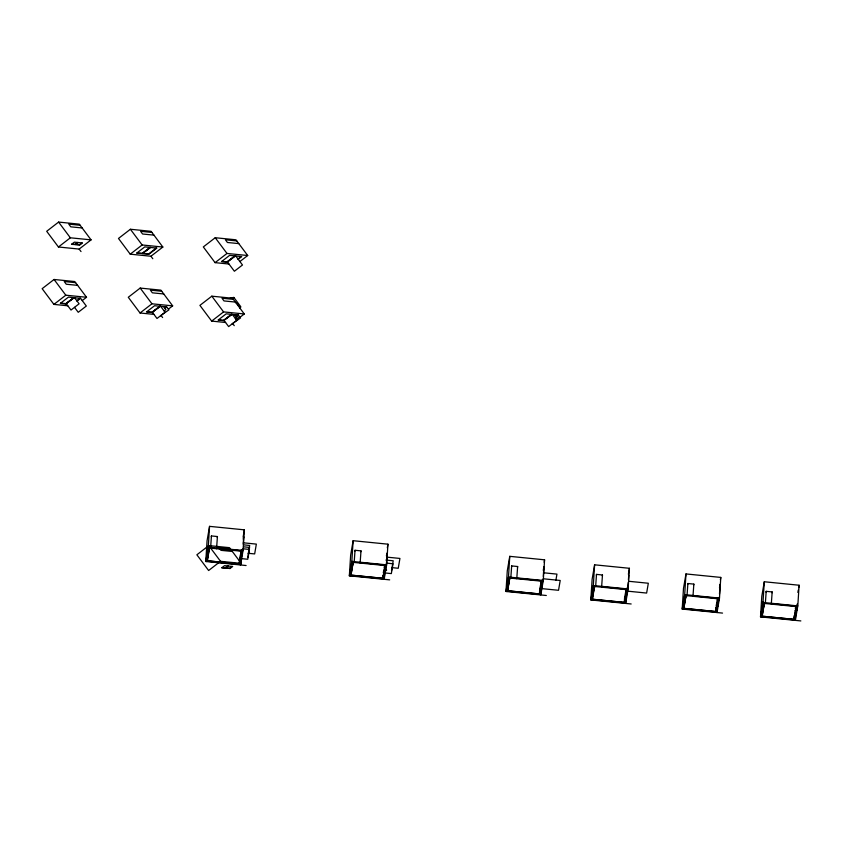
<?xml version="1.0" encoding="UTF-8"?>
<svg xmlns="http://www.w3.org/2000/svg" width="843" height="843" viewBox="0 0 843 843"><rect width="100%" height="100%" fill="white"/><g stroke="black" fill="none" stroke-linecap="round" stroke-linejoin="round"><path stroke-width="1.26" d="M246.103 565.527L205.766 561.491L207.062 540.806L209.549 526.359L244.365 529.836L243.058 550.521L240.582 564.968L241.066 557.212M209.549 526.359L207.41 560.774L239.233 563.956L239.475 560.058M216.556 548.761L217.42 536.538L211.445 535.937L210.581 548.161M241.372 556.285L241.224 558.603L242.921 548.782L249.444 549.425L247.758 559.257L239.739 558.456L240.371 554.768M241.519 553.967L241.688 551.343M243.206 544.146L243.68 536.675L243.258 539.13M389.687 579.858L349.35 575.832L350.646 555.147L353.133 540.7L387.938 544.178L386.642 564.863L384.155 579.31L384.566 572.84M350.34 575.927L353.112 562.355L385.072 565.548L382.817 578.287L350.983 575.116L353.133 540.7M360.13 563.092L360.994 550.869L355.029 550.279L354.165 562.502M382.817 578.287L382.975 575.695M385.114 568.098L384.808 572.945L386.315 564.178M387.137 553.008L386.494 563.113L393.028 563.767L391.342 573.588L383.323 572.797L383.681 570.669M546.317 595.495L505.979 591.47L507.286 570.785L509.762 556.338L544.578 559.815L543.271 580.5L540.795 594.947L541.28 587.192M541.638 581.217L539.446 593.936L507.623 590.753L509.762 556.338M516.77 578.741L517.634 566.517L511.669 565.916L510.805 578.14M539.446 593.936L539.699 590.037M541.659 585.105L541.88 581.628M543.282 576.443L543.893 566.654L543.261 570.342M631.165 603.978L590.827 599.942L592.123 579.257L594.61 564.81L629.415 568.287L628.119 588.972L625.632 603.419L626.201 594.368M594.61 564.81L592.46 599.225L624.294 602.408L624.621 597.213M601.607 587.213L602.471 574.989L596.507 574.389L595.643 586.612M624.8 596.907L626.286 597.055L626.518 593.419M628.277 582.387L626.286 597.055M628.435 579.963L628.741 575.126M722.535 613.093L682.198 609.067L683.494 588.382L685.981 573.935L720.786 577.413L719.49 598.098L717.003 612.545L717.498 604.789M683.188 609.173L685.96 595.601L717.92 598.783L715.665 611.533L683.831 608.351L685.981 573.935M692.978 596.338L693.842 584.115L687.877 583.514L687.013 595.738M715.665 611.533L715.907 607.634M716.708 602.85L716.171 606.033L717.656 606.18L718.099 599.225M719.49 594.041L720.112 584.252L719.479 587.929M800.85 620.922L760.512 616.886L761.809 596.201L764.295 581.754L799.111 585.232L797.805 605.917L795.318 620.364L795.887 611.312M760.512 616.886L762.989 602.439L764.295 581.754M761.503 616.992L764.285 603.419L796.235 606.612L794.032 619.394L762.083 616.201L763.052 601.891M771.303 604.157L772.167 591.934L766.192 591.333L765.328 603.556M764.285 603.419L762.083 616.201L793.98 619.352L794.222 615.453M796.498 605.253L795.771 610.743M795.033 610.669L796.519 610.817L796.74 607.339M796.519 610.817L797.341 603.873M205.766 561.491L208.253 547.044L243.058 550.521M211.298 536.801L211.445 535.937M209.538 548.024L207.336 560.806L239.286 563.999L241.488 551.217L209.538 548.024L206.756 561.596M217.273 537.402L217.42 536.538M243.121 537.065L244.365 529.836M240.582 553.545L241.246 549.689M240.487 558.53L241.962 549.931M248.221 554.051L249.697 545.453L243.616 544.852M247.884 557.244L249.57 547.423L243.49 546.812M349.35 575.832L351.826 561.385L386.642 564.863M354.882 551.143L355.029 550.279M353.112 562.355L350.92 575.147L382.87 578.33L385.072 565.548M350.983 575.116L353.175 562.397M360.846 551.744L360.994 550.869M387.327 547.792L387.938 544.178M384.166 567.876L384.461 566.148M386.421 555.927L386.842 553.472M384.06 572.871L385.546 564.273M391.521 570.595L393.217 560.774L385.915 560.047M505.979 591.47L508.466 577.023L543.271 580.5M511.511 566.781L511.669 565.916M507.623 590.753L509.804 578.045L541.701 581.196L539.509 593.978L507.549 590.785L509.752 578.003L506.98 591.575M517.486 567.381L517.634 566.517M544.167 562.228L544.578 559.815M540.5 585.253L539.952 588.435L558.53 590.29L560.216 580.469L543.134 578.762M540.795 583.525L541.217 581.069M540.7 588.509L542.175 579.91M541.448 588.583L542.955 579.815M555.895 580.258L556.949 574.115L543.84 572.808M590.827 599.942L593.303 585.495L628.119 588.972M596.359 575.253L596.507 574.389M594.589 586.475L592.397 599.257L624.347 602.45L626.549 589.668L594.589 586.475L591.818 600.047M602.323 575.853L602.471 574.989M628.383 574.304L629.415 568.287M625.011 595.674L625.643 591.997M625.854 590.764L626.275 588.309M625.538 596.981L627.023 588.382M682.198 609.067L684.674 594.621L719.49 598.098M687.73 584.378L687.877 583.514M683.831 608.351L686.023 595.643L683.768 608.383L715.718 611.575L717.92 598.783M693.694 584.979L693.842 584.115M720.375 579.826L720.786 577.413M717.014 601.122L717.435 598.656M716.908 606.106L718.394 597.508M717.656 606.18L719.163 597.413M766.045 592.207L766.192 591.333M762.156 616.17L764.338 603.462M772.009 592.798L772.167 591.934M797.868 592.46L798.279 590.047M798.69 587.645L799.111 585.232M795.328 608.941L795.623 607.202L797.12 607.35M793.98 619.352L796.161 606.633M233.121 299.033L233.848 297.431L240.835 306.778L240.118 308.39M236.272 303.259L236.504 302.753L240.339 307.885M58.599 222.078L46.692 231.288L58.441 246.999L79.158 249.075L91.065 239.865L79.305 224.154L58.599 222.078L70.348 237.8L91.065 239.865M58.441 246.999L70.348 237.8M71.855 244.08L75.101 244.407L77.598 242.478M75.101 244.407L77.904 242.499M78.114 242.521L75.227 244.575M75.607 244.459L79.368 244.828L81.866 242.9M79.621 245.165L82.477 242.963L74.353 242.152L71.497 244.354L79.368 244.828M82.235 300.572L86.523 297.263L74.764 281.541L54.057 279.476L42.15 288.675L53.899 304.397L67.809 305.788M130.391 229.254L118.484 238.453L130.233 254.175L150.939 256.24L162.847 247.041L151.097 231.319L130.391 229.254L142.14 244.965L162.847 247.041M53.899 304.397L65.807 295.198L86.523 297.263M60.696 303.101L65.944 303.628L73.689 297.642M65.944 303.628L73.984 297.674M130.233 254.175L142.14 244.965M74.195 297.695L66.07 303.796M76.787 300.709L79.948 298.264M77.04 301.046L80.559 298.327L86.323 306.041L78.23 312.3L74.521 307.337M137.03 252.879L142.277 253.395L150.012 247.421M150.317 247.452L142.277 253.395M142.604 253.585L150.518 247.473M142.783 253.448L148.537 254.028L156.282 248.042M148.789 254.365L156.882 248.105L144.764 246.894L136.671 253.153L148.537 254.028M168.368 309.17L172.657 305.861L160.897 290.15L140.191 288.074L128.284 297.273L140.043 312.995L153.942 314.386M239.897 261.541L247.694 255.513L235.945 239.791L215.228 237.726L203.321 246.925L215.081 262.647L228.98 264.028M140.043 312.995L151.951 303.796L172.657 305.861M215.081 262.647L226.988 253.448L247.694 255.513M146.83 311.699L152.077 312.226L159.822 306.241M152.077 312.226L160.128 306.272M152.204 312.395L160.328 306.294M164.68 307.948L166.082 306.873M164.933 308.285L166.693 306.926L168.895 309.876L160.518 315.767M221.867 261.351L227.115 261.867L234.86 255.893M235.165 255.924L227.115 261.867M164.143 310.941L165.902 309.581L163.69 306.631M227.441 262.057L235.366 255.945M237.968 258.959L241.119 256.514M238.221 259.296L241.73 256.578L229.612 255.366L221.509 261.625L227.642 262.236M240.002 317.274L244.28 313.965L232.531 298.243L211.825 296.178L199.917 305.377L211.667 321.099L225.576 322.49M211.667 321.099L223.574 311.899L244.28 313.965M218.463 319.803L223.711 320.329L231.446 314.344M223.711 320.329L231.751 314.376M223.838 320.498L231.951 314.397M236.894 315.609L237.715 314.976M237.136 315.946L238.316 315.029L240.518 317.98L232.152 323.87M235.366 318.496L236.546 317.579L234.343 314.639M236.177 319.581L238.516 317.779L236.314 314.829M208.779 545.59L196.872 554.799L208.621 570.511L220.529 561.312L241.246 563.377L229.486 547.665L208.779 545.59L220.529 561.312M222.036 567.592L225.281 567.919L227.779 565.99M228.084 566.011L225.281 567.919M225.608 568.108L228.295 566.032M225.787 567.971L229.549 568.34L232.046 566.412M229.802 568.677L232.657 566.475L224.533 565.664L221.677 567.866L229.549 568.34M230.223 298.022L233.848 297.431M80.148 225.271L68.778 224.143L70.791 226.83L82.161 227.968M151.94 232.447L140.57 231.309L142.583 234.006L153.953 235.134M236.778 240.919L225.408 239.781L227.42 242.478L238.79 243.606M75.607 282.668L64.237 281.53L66.249 284.228L77.619 285.366M161.74 291.267L150.37 290.129L152.383 292.827L163.753 293.965M233.374 299.37L222.004 298.232L224.017 300.93L235.387 302.068M80.559 298.327L68.441 297.115L60.338 303.375L66.471 303.986M166.693 306.926L154.575 305.724L146.471 311.973L152.604 312.595M238.316 315.029L226.198 313.828L218.105 320.077L224.227 320.688M243.416 542.808L256.346 544.104L254.66 553.925L248.19 553.282M386.99 557.149L399.93 558.435L398.244 568.266L391.774 567.613M628.688 581.28L648.32 583.24L646.634 593.061L626.992 591.101M230.329 548.782L218.959 547.644L220.971 550.342L232.341 551.48M762.989 602.439L797.805 605.917M210.666 547.676L208.843 547.497L206.482 561.175L239.992 564.525L242.341 550.837L216.64 548.277M354.25 562.018L352.416 561.828L350.066 575.516L383.565 578.856L385.915 565.179L360.214 562.608M510.89 577.655L509.056 577.476L506.706 591.154L540.205 594.505L542.555 580.816L516.854 578.256M595.727 586.127L593.894 585.948L591.544 599.626L625.042 602.977L627.392 589.289L601.691 586.728M687.098 595.253L685.264 595.074L682.914 608.751L716.413 612.102L718.763 598.414L693.062 595.853M765.412 603.072L763.589 602.893L761.229 616.57L794.728 619.921L797.088 606.233L771.387 603.672M384.229 569.868L386.663 570.11M235.734 255.977L242.478 264.997L234.386 271.246L227.484 262.025M215.228 237.726L226.988 253.448M232.331 314.439L236.735 320.329L228.643 326.589L224.08 320.488M232.9 323.87L234.249 325.661M211.825 296.178L223.574 311.899M150.939 256.24L152.815 258.738M160.697 306.336L165.102 312.226L157.009 318.485L152.446 312.384M161.276 315.767L162.615 317.558M140.191 288.074L151.951 303.796M79.158 249.075L81.023 251.562M74.563 297.727L79.105 303.796L71.002 310.055L66.312 303.786M54.057 279.476L65.807 295.198"/></g></svg>
